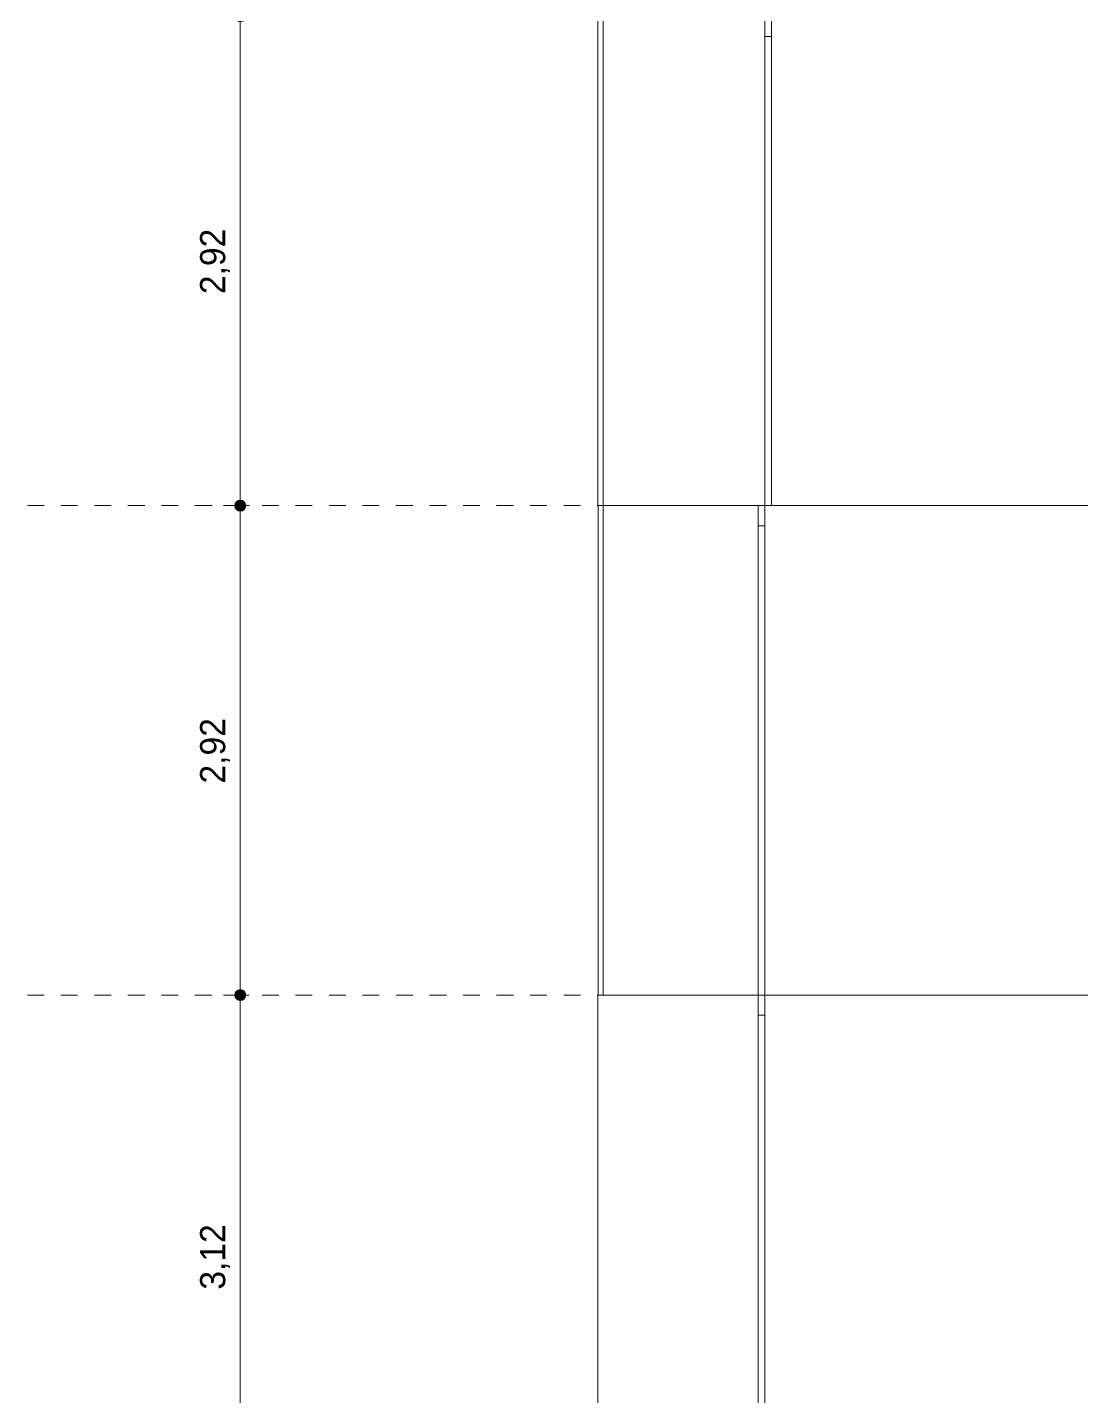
# Model space of a CAD drawing. Header units: metres. Extents: x -96 to 123, y 1 to 648.
# Drawn here: x 52.97 to 59.26, y 596.9 to 605.07 of the extents above; entities that cross this region are included whole.
import ezdxf

# ---------------------------------------------------------------- set-up
doc = ezdxf.new("R2010")
doc.units = ezdxf.units.M
doc.linetypes.add('_Tracejado longo', pattern=[0.014288, 0.009525, -0.004763])
for name, color, linetype, lineweight in [('A-ANNO-DIMS', 7, 'Continuous', 5), ('A-ANNO-DIMS-100', 7, 'Continuous', 5), ('A-DETL', 7, 'Continuous', 5), ('A-FLOR-LEVL', 7, 'Continuous', 5), ('A-FLOR-OTLN', 7, 'Continuous', 5), ('A-WALL', 7, 'Continuous', 5)]:
    doc.layers.add(name, color=color, linetype=linetype, lineweight=lineweight)
doc.styles.add('Century Gothic', font='GOTHIC.TTF', dxfattribs={"height": 0.15})
doc.dimstyles.new('PAA_-_Cota_com_linha_-_metros', dxfattribs={"dimscale": 0.3048, "dimtxt": 0.156625, "dimasz": 0.853018, "dimexe": 0.328084, "dimexo": 0.328084, "dimgap": 0.131234, "dimtad": 1, "dimrnd": 0.01, "dimzin": 0, "dimdsep": 46, "dimtxsty": 'Century Gothic', "dimblk1": 'DOTSMALL', "dimblk2": 'DOTSMALL', "dimsah": 1, "dimcen": 0.09, "dimdle": 0.459318, "dimazin": 0, "dimtfac": 1, "dimtdec": 4, "dimtix": 1, "dimtmove": 0, "dimatfit": 3, "dimfxl": 1, "dimtvp": 1, "dimtolj": 1, "dimtzin": 0, "dimarcsym": 2})

# ---------------------------------------------------------------- blocks, each defined once
blk = doc.blocks.new('LUC-ARQ-001-MOD-EMB_rvt-3-Section 3')
at = {"layer": 'A-FLOR-OTLN'}
for p, q in [((-42.3382, 599.3), (-42.2993, 599.3)), ((-42.3382, 599.3), (-42.2993, 599.3)), ((-42.2993, 599.18), (-42.3393, 599.18)), ((-42.2993, 599.18), (-42.3393, 599.18))]:
    blk.add_line(p, q, dxfattribs=at)
at = {"layer": 'A-WALL'}
for p, q in [((-43.2932, 599.3), (-43.2932, 602.22)), ((-43.2932, 602.22), (-43.2632, 602.22)), ((-42.3382, 602.22), (-43.2632, 602.22)), ((-42.3382, 599.3), (-42.3382, 602.22)), ((-39.8642, 602.22), (-42.2982, 602.22)), ((-42.2982, 602.22), (-42.2982, 599.3)), ((-43.2943, 596.18), (-43.2943, 599.3)), ((-43.2632, 599.3), (-43.2932, 599.3)), ((-43.2632, 599.3), (-42.3382, 599.3)), ((-42.3393, 596.28), (-42.3393, 599.3)), ((-42.2993, 599.3), (-42.2993, 596.28)), ((-42.2982, 599.3), (-39.8642, 599.3))]:
    blk.add_line(p, q, dxfattribs=at)
blk = doc.blocks.new('LUC-ARQ-001-MOD-TOR_rvt-5-Section 3')
at = {"layer": 'A-FLOR-OTLN'}
for p, q in [((-42.2593, 605.02), (-42.2993, 605.02)), ((-42.2982, 602.1), (-42.3382, 602.1))]:
    blk.add_line(p, q, dxfattribs=at)
at = {"layer": 'A-WALL'}
for p, q in [((-43.2943, 602.22), (-43.2943, 605.14)), ((-42.2993, 602.22), (-42.2993, 605.14)), ((-42.2593, 605.14), (-42.2593, 602.22)), ((-42.3382, 602.22), (-42.2993, 602.22))]:
    blk.add_line(p, q, dxfattribs=at)
blk = doc.blocks.new('DIMBLOCK89-Section 3')
at = {"layer": 'A-ANNO-DIMS-100', "true_color": 0x800000}
h = blk.add_hatch(color=16, dxfattribs=at)
edge = h.paths.add_edge_path()
edge.add_arc((54.2399, 599.3), 0.0325, 0, 360)
h = blk.add_hatch(color=16, dxfattribs=at)
edge = h.paths.add_edge_path()
edge.add_arc((54.2399, 596.18), 0.0325, 0, 360)
at = {"layer": 'A-ANNO-DIMS-100', "color": 16, "true_color": 0x800000}
for p, q in [((54.2399, 599.3), (54.1399, 599.3)), ((54.2399, 596.18), (54.2399, 599.3)), ((54.2399, 599.3), (54.294, 599.3)), ((54.2399, 596.18), (54.1399, 596.18)), ((54.2399, 596.18), (54.294, 596.18))]:
    blk.add_line(p, q, dxfattribs=at)
for centre in [(54.2399, 599.3), (54.2399, 596.18)]:
    blk.add_circle(centre, 0.0325, dxfattribs=at)
at = {"layer": 'A-ANNO-DIMS-100', "color": 0, "insert": (54.0002, 597.5419), "char_height": 0.15, "width": 0.475501, "attachment_point": 1, "rotation": 90, "line_spacing_factor": 0.984502, "style": 'Century Gothic'}
blk.add_mtext('3,12', dxfattribs=at)
blk = doc.blocks.new('_DotSmall')
at = {"color": 0, "linetype": 'ByBlock', "const_width": 0.5}
blk.add_lwpolyline([(-0.0625, 0, 1), (0.0625, 0, 1)], format="xyb", close=True, dxfattribs=at)
blk = doc.blocks.new('DIMBLOCK90-Section 3')
at = {"layer": 'A-ANNO-DIMS-100', "true_color": 0x800000}
h = blk.add_hatch(color=16, dxfattribs=at)
edge = h.paths.add_edge_path()
edge.add_arc((54.2399, 602.22), 0.0325, 0, 360)
h = blk.add_hatch(color=16, dxfattribs=at)
edge = h.paths.add_edge_path()
edge.add_arc((54.2399, 599.3), 0.0325, 0, 360)
at = {"layer": 'A-ANNO-DIMS-100', "color": 16, "true_color": 0x800000}
for p, q in [((54.2399, 602.22), (54.1399, 602.22)), ((54.2399, 599.3), (54.2399, 602.22)), ((54.2399, 602.22), (54.294, 602.22)), ((54.2399, 599.3), (54.1399, 599.3)), ((54.2399, 599.3), (54.294, 599.3))]:
    blk.add_line(p, q, dxfattribs=at)
for centre in [(54.2399, 602.22), (54.2399, 599.3)]:
    blk.add_circle(centre, 0.0325, dxfattribs=at)
at = {"layer": 'A-ANNO-DIMS-100', "color": 0, "insert": (54.0002, 600.5619), "char_height": 0.15, "width": 0.475501, "attachment_point": 1, "rotation": 90, "line_spacing_factor": 0.984502, "style": 'Century Gothic'}
blk.add_mtext('2,92', dxfattribs=at)
blk = doc.blocks.new('DIMBLOCK91-Section 3')
at = {"layer": 'A-ANNO-DIMS-100', "true_color": 0x800000}
h = blk.add_hatch(color=16, dxfattribs=at)
edge = h.paths.add_edge_path()
edge.add_arc((54.2399, 605.14), 0.0325, 0, 360)
h = blk.add_hatch(color=16, dxfattribs=at)
edge = h.paths.add_edge_path()
edge.add_arc((54.2399, 602.22), 0.0325, 0, 360)
at = {"layer": 'A-ANNO-DIMS-100', "color": 16, "true_color": 0x800000}
for p, q in [((54.2399, 605.14), (54.1399, 605.14)), ((54.2399, 602.22), (54.2399, 605.14)), ((54.2399, 605.14), (54.294, 605.14)), ((54.2399, 602.22), (54.1399, 602.22)), ((54.2399, 602.22), (54.294, 602.22))]:
    blk.add_line(p, q, dxfattribs=at)
for centre in [(54.2399, 605.14), (54.2399, 602.22)]:
    blk.add_circle(centre, 0.0325, dxfattribs=at)
at = {"layer": 'A-ANNO-DIMS-100', "color": 0, "insert": (54.0002, 603.4819), "char_height": 0.15, "width": 0.475501, "attachment_point": 1, "rotation": 90, "line_spacing_factor": 0.984502, "style": 'Century Gothic'}
blk.add_mtext('2,92', dxfattribs=at)

msp = doc.modelspace()

# ---------------------------------------------------------------- linework, layer by layer
at = {"layer": 'A-DETL', "color": 252, "true_color": 0x969696}
msp.add_line((56.4055, 637.26), (56.4055, 599.3), dxfattribs=at)
at = {"layer": 'A-FLOR-LEVL', "color": 8, "linetype": '_Tracejado longo', "true_color": 0x808080}
for p, q in [((52.9697, 602.22), (103.4161, 602.22)), ((52.9697, 599.3), (103.4161, 599.3))]:
    msp.add_line(p, q, dxfattribs=at)

# ---------------------------------------------------------------- block references
at = {"lineweight": 5}
for name in ['LUC-ARQ-001-MOD-TOR_rvt-5-Section 3', 'LUC-ARQ-001-MOD-EMB_rvt-3-Section 3']:
    msp.add_blockref(name, (99.6687, 0), dxfattribs=at)

# ---------------------------------------------------------------- dimensions: what is measured, and where the dimension line sits
at = {"layer": 'A-ANNO-DIMS', "color": 16, "true_color": 0x800000}
for base, p1, p2, override, picture, middle in [((54.2399, 605.14), (54.194, 602.22), (54.194, 605.14), {"dimpost": '<>', "dimfxl": 2.92}, 'DIMBLOCK91-Section 3', (54.1212, 603.68)), ((54.2399, 602.22), (54.194, 599.3), (54.194, 602.22), {"dimpost": '<>', "dimfxl": 2.92}, 'DIMBLOCK90-Section 3', (54.1212, 600.76)), ((54.2399, 599.3), (54.194, 596.18), (54.194, 599.3), {"dimpost": '<>', "dimfxl": 3.12}, 'DIMBLOCK89-Section 3', (54.1212, 597.74))]:
    dim = msp.add_linear_dim(base=base, p1=p1, p2=p2, angle=90, dimstyle='PAA_-_Cota_com_linha_-_metros', override=override, dxfattribs=at)
    dim.commit()
    dim.dimension.update_dxf_attribs({"geometry": picture, "text_midpoint": middle})

doc.saveas('drawing.dxf')
